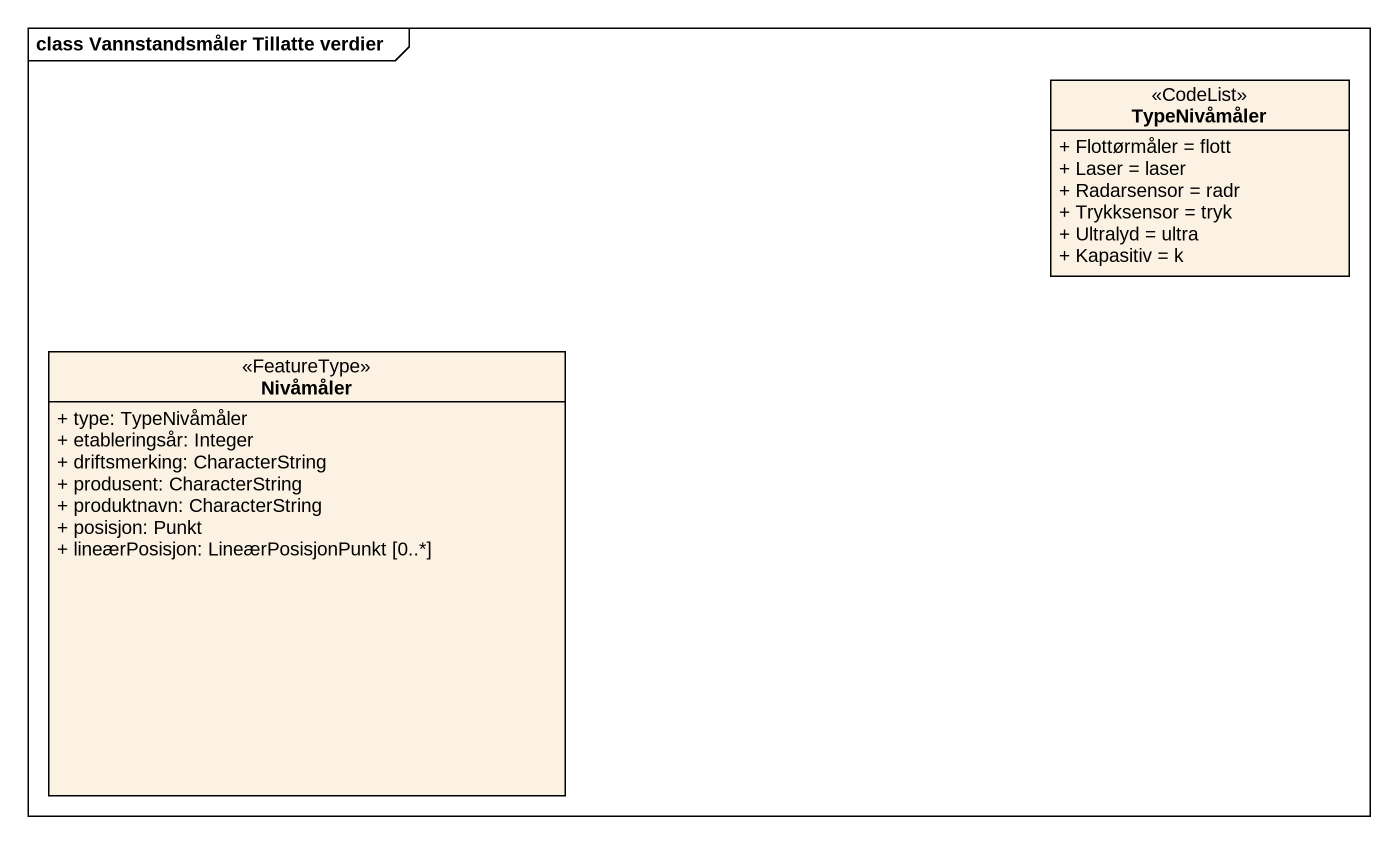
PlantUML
@startuml
mainframe class Vannstandsmåler Tillatte verdier
hide circle
hide empty members
skinparam classAttributeIconSize 0
class TypeNivåmåler <<CodeList>> {
  + Flottørmåler = flott
  + Laser = laser
  + Radarsensor = radr
  + Trykksensor = tryk
  + Ultralyd = ultra
  + Kapasitiv = k
}
class Nivåmåler <<FeatureType>> {
  + type: TypeNivåmåler
  + etableringsår: Integer
  + driftsmerking: CharacterString
  + produsent: CharacterString
  + produktnavn: CharacterString
  + posisjon: Punkt
  + lineærPosisjon: LineærPosisjonPunkt [0..*]
}
@enduml
